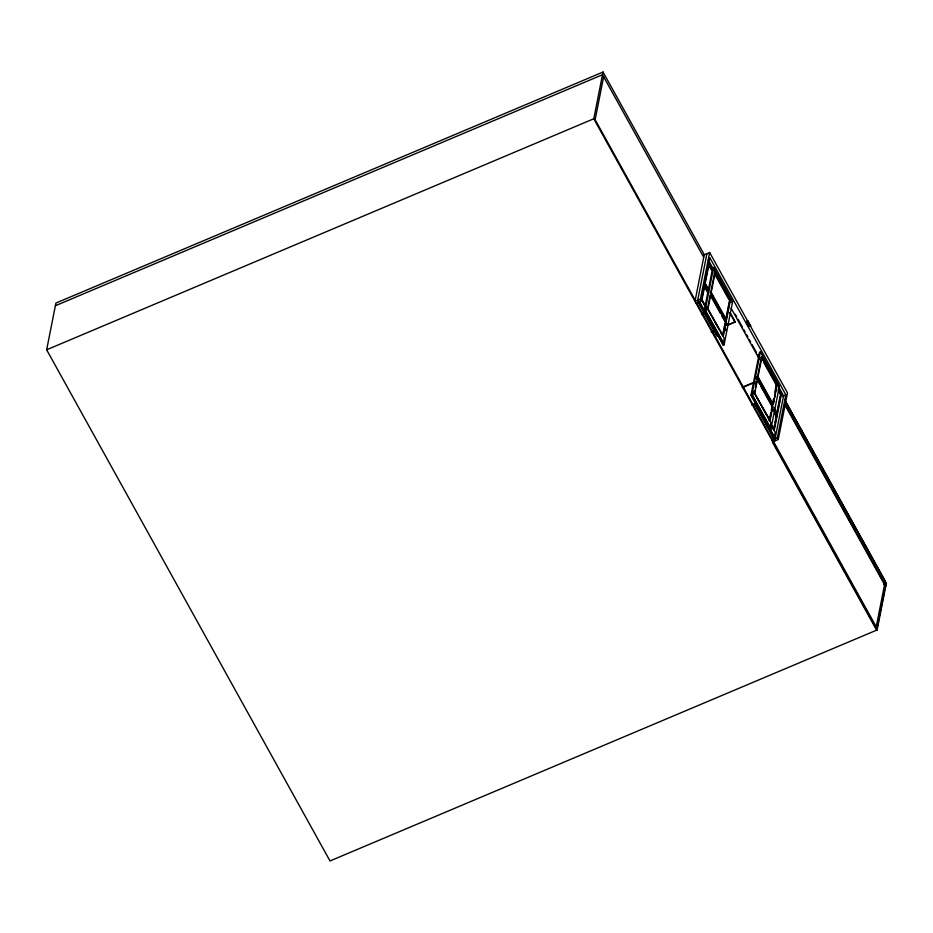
<?xml version="1.0" encoding="UTF-8"?>
<svg xmlns="http://www.w3.org/2000/svg" width="933" height="933" viewBox="0 0 933 933"><rect width="100%" height="100%" fill="white"/><g stroke="black" fill="none" stroke-linecap="round" stroke-linejoin="round"><path stroke-width="1.4" d="M747.321 323.751L747.869 320.894L746.96 321.267L747.321 323.751L748.849 326.503L750.657 325.909L747.869 320.894M784.863 400.315L886.35 583.393L877.137 629.938L330.002 860.961L46.65 349.793L55.91 303.062L603.033 72.039L704.24 254.616L694.992 301.347L700.426 299.05L709.651 252.505L704.205 254.802M877.137 629.938L593.785 118.771L603.033 72.039M603.628 76.751L595.126 119.716L695.412 300.648M706.922 253.648L697.709 300.204L698.63 301.872M700.473 300.473L700.042 302.654L704.905 311.435M695.913 303.027L701.359 300.729L709.861 257.753L785.843 394.834L777.341 437.799L778.262 439.466L772.314 441.985L876.623 630.16L878.874 618.789M707.412 291.982L703.937 285.72L704.847 285.335L702.001 299.656L705.476 305.919M708.672 289.813L705.196 283.539L709.092 263.852L712.567 270.115M705.091 310.491L713.605 267.526L712.695 267.911L704.182 310.876L705.091 310.491L724.09 344.767L723.18 345.14L699.085 301.686M711.028 314.922L707.552 308.66L710.13 295.633M708.007 308.461L710.841 294.14L726.131 321.722L723.297 336.043L707.552 308.66M715.098 272.658L730.387 300.239L729.478 300.624L725.582 320.322L726.492 319.937L711.203 292.356L715.098 272.658L714.188 273.042L728.79 299.365M722.655 335.134L724.964 323.413M723.098 334.935L725.676 321.92L710.398 294.338M726.492 319.937L730.387 300.239M723.18 345.14L723.728 342.376M724.09 344.767L732.592 301.791L713.605 267.526M727.332 325.477L735.426 321.838M778.658 386.903L783.58 395.79L775.066 438.755L750.983 395.289L759.485 352.324L760.395 351.939L779.393 386.215L770.88 429.18L769.97 429.565M770.88 429.18L751.893 394.904L760.395 351.939M766.856 415.64L754.354 393.073L754.867 390.472M755.38 387.86L756.675 381.352M757.538 376.955L761.445 357.269L776.734 384.851L773.282 404.351L777.177 384.653L761.899 357.071L760.99 357.456L762.378 359.963M754.809 392.886L757.643 378.565L772.932 406.147L770.098 420.468L754.354 393.073M773.282 404.351L757.993 376.769L761.899 357.071M774.168 439.14L755.17 404.875L755.718 402.1M769.189 420.841L770.728 413.039M771.253 410.427L771.766 407.826M772.932 401.925L773.492 399.102M774.88 392.07L776.279 385.037L777.177 384.653M757.188 378.751L772.477 406.333L769.643 420.655L768.244 418.147M773.889 427.815L774.402 425.215M774.926 422.614L776.209 416.106L774.822 413.599M776.839 412.899L780.186 396.024M772.99 434.556L771.894 440.096L777.341 437.799M777.014 414.124L780.921 394.426L778.134 389.411M773.644 409.447L777.119 415.721L774.285 430.043L770.81 423.769M778.589 389.224L781.376 394.239L777.469 413.925L773.993 407.663M778.262 439.466L787.487 392.921L709.651 252.505M879.434 615.943L881.685 604.584M882.245 601.738L884.507 590.367M55.374 305.744L602.508 74.722L703.715 257.298M46.65 349.793L593.785 118.771M705.196 283.539L708.217 290M710.293 292.74L711.203 292.356M702.596 313.686L705.278 312.555M701.546 314.584L705.488 312.917M731.694 302.175L732.592 301.791M726.131 321.722L725.233 322.107L721.757 315.844M711.133 331.88L713.757 330.772M726.9 325.22L734.784 321.897L729.991 313.243M712.59 331.705L715.273 330.574M718.083 335.95L717.174 336.335L698.187 302.07M757.083 377.154L757.993 376.769M742.19 387.253L754.261 382.157M742.47 387.58L754.296 382.588M750.983 395.289L751.893 394.904M778.484 386.589L779.393 386.215M752.068 404.875L756.01 403.208M752.185 405.272L756.208 403.569M755.17 404.875L756.08 404.49M782.577 396.21L785.843 394.834M776.209 416.106L777.119 415.721M883.668 584.524L886.35 583.393M748.849 326.503L750.657 325.909M746.96 321.267L749.047 325.034M708.299 259.98L714.631 271.41M785.248 400.735L885.265 581.177L876.227 626.824L696.823 303.19M763.765 362.471L771.638 376.687M772.104 377.515L776.513 385.457M708.637 264.039L712.112 270.313M708.882 265.485L710.969 269.24M778.379 390.857L780.466 394.612M735.262 314.223L736.673 316.754M738.073 319.284L742.283 326.877M743.683 329.407L745.082 331.938M746.482 334.457L747.893 336.988M749.292 339.519L750.692 342.049M752.091 344.58L756.301 352.173M757.701 354.703L759.112 357.234M785.085 404.094L885.86 585.889M784.571 404.304L885.347 586.099M731.157 308.287L759.299 359.053M730.061 312.473L735.379 322.083M712.835 296.309L710.748 292.542L714.643 272.844L729.933 300.426L726.037 320.124L714.223 298.817M758.237 378.215L770.74 400.782M774.238 409.109L776.326 412.864M704.847 285.335L708.322 291.597M710.398 295.364L720.358 313.336M757.433 380.197L759.509 383.953M760.908 386.46L763.217 390.647M763.684 391.475L772.256 406.94M704.392 285.521L708.555 293.044M773.889 410.893L776.664 415.908L773.83 430.23L771.055 425.215M712.415 317.43L713.815 319.937M715.203 322.445L719.366 329.967M720.766 332.475L722.154 334.982M700.905 298.292L705.768 307.074M771.031 424.807L775.206 432.329L774.343 436.691L770.168 429.168M702.246 301.102L705.021 306.117M700.426 299.05L701.359 300.729M718.34 335.67L722.515 343.192M751.87 396.152L756.033 403.674M774.623 438.942L775.545 440.621M699.132 303.038L716.509 334.387M756.057 405.727L773.434 437.076M706.911 307.109L706.048 311.47L723.413 342.808L724.276 338.446L706.911 307.109M753.642 391.405L752.779 395.767L770.145 427.116L771.008 422.754L753.642 391.405M726.749 323.821L727.367 325.605L726.749 323.821M725.699 329.127L726.317 330.912L725.699 329.127M756.185 376.932L756.803 378.716L756.185 376.932M755.135 382.227L755.753 384.023L755.135 382.227"/></g></svg>
